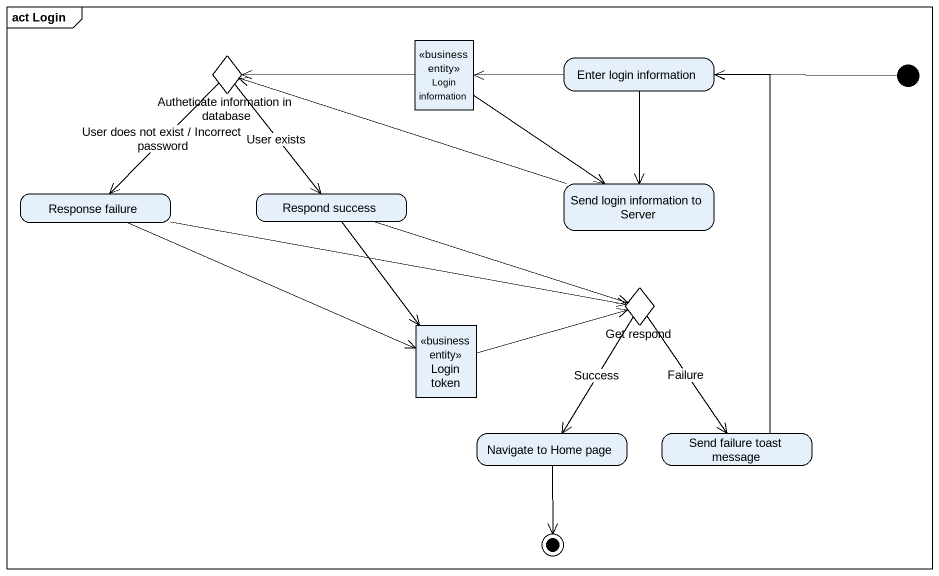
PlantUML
@startuml
mainframe act Login
hide empty description
state "Login information" as Login_information <<business entity>>
state "Autheticate information in database" as Autheticate_information_in <<choice>>
state "Enter login information" as Enter_login_information
state "Response failure" as Response_failure
state "Respond success" as Respond_success
state "Send login information to Server" as Send_login_information_to
state "Get respond" as Get_respond <<choice>>
state "Login token" as Login_token <<business entity>>
state "Navigate to Home page" as Navigate_to_Home_page
state "Send failure toast message" as Send_failure_toast_message
[*] -left-> Enter_login_information
Login_information -left-> Autheticate_information_in
Login_information --> Send_login_information_to
Autheticate_information_in --> Response_failure : User does not exist / Incorrect password
Autheticate_information_in --> Respond_success : User exists
Enter_login_information -left-> Login_information
Enter_login_information --> Send_login_information_to
Response_failure -right-> Get_respond
Response_failure -right-> Login_token
Respond_success -right-> Get_respond
Respond_success --> Login_token
Send_login_information_to -left-> Autheticate_information_in
Get_respond --> Navigate_to_Home_page : Success
Get_respond --> Send_failure_toast_message : Failure
Login_token -right-> Get_respond
Send_failure_toast_message -up-> Enter_login_information
Navigate_to_Home_page --> [*]
@enduml
